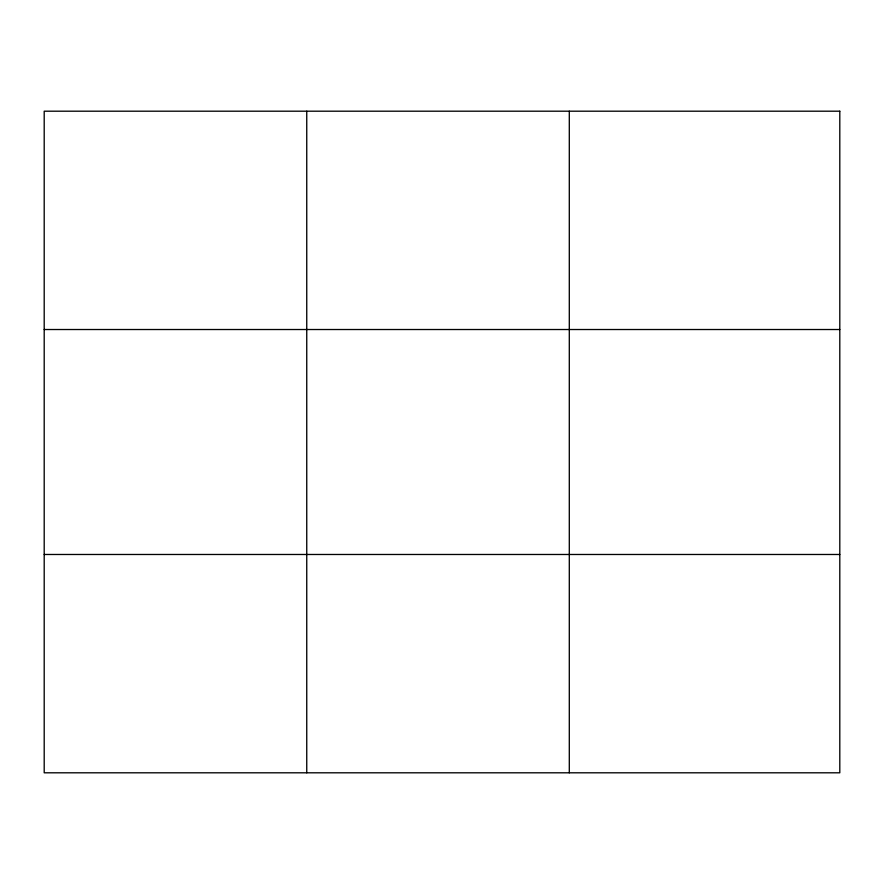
<?xml version="1.0" encoding="UTF-8"?>
<svg xmlns="http://www.w3.org/2000/svg" width="884" height="884" viewBox="0 0 884 884"><rect width="100%" height="100%" fill="white"/><g stroke="black" fill="none" stroke-linecap="round" stroke-linejoin="round"><path stroke-width="1.33" d="M306.748 772.804L306.748 111.196M569.296 772.804L569.296 111.196M44.2 329.522L839.8 329.522M44.2 554.478L839.8 554.478M839.8 111.196L839.8 772.804L44.2 772.804L44.2 111.196L839.8 111.196"/></g></svg>
